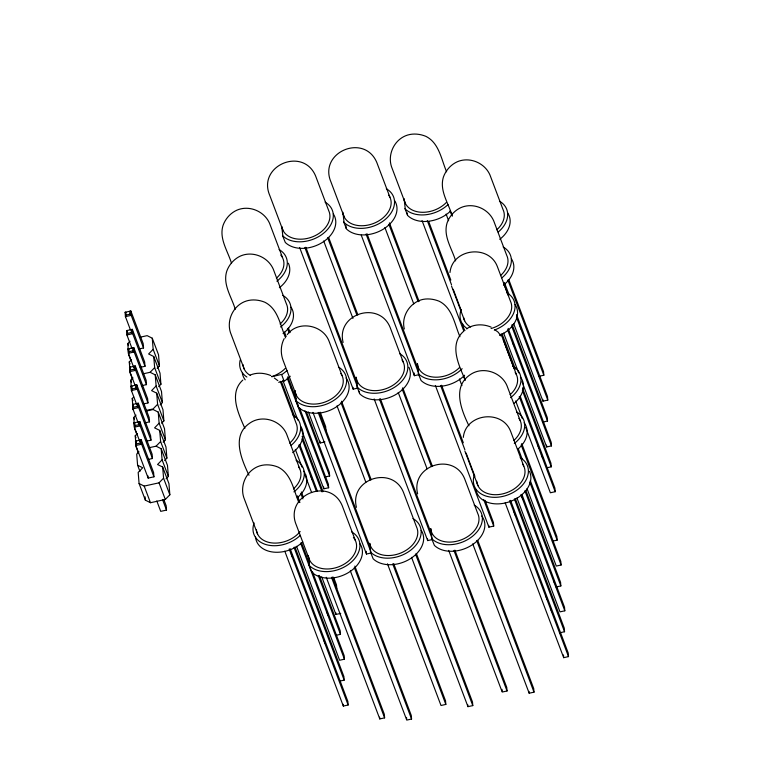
<?xml version="1.0" encoding="UTF-8"?>
<svg xmlns="http://www.w3.org/2000/svg" width="758" height="758" viewBox="0 0 758 758"><rect width="100%" height="100%" fill="white"/><g stroke="black" fill="none" stroke-linecap="round" stroke-linejoin="round"><path stroke-width="1.14" d="M449.987 272.51C452.393 248.501 488.825 244.085 497.343 266.532L510.456 301.239A24.929 17.747 -20.7 0 1 491.099 328.527M463.309 437.404C465.706 413.394 502.137 408.979 510.665 431.435L523.778 466.142M138.714 349.031L143.537 347.969L131.21 315.366L125.43 316.636L125.079 312.305L125.856 312.163L126.084 315.044L125.43 316.636L130.357 329.673M140.192 367.355L145.015 366.294L132.688 333.681L126.908 334.951L126.558 330.63L127.335 330.479L127.562 333.368L126.908 334.951L131.835 347.998M141.67 385.68L146.493 384.619L146.142 380.289L133.825 347.676L128.813 348.803L129.049 351.693L128.386 353.275L133.73 367.412M144.115 403.787L147.971 402.943L135.654 370.33L129.864 371.6L129.514 367.27L130.291 367.128L130.528 370.008L129.864 371.6L135.208 385.727M144.683 422.917L149.506 421.855L137.179 389.242L131.399 390.522L131.049 386.192L131.816 386.04L132.053 388.93L131.399 390.522L136.734 404.649M147.128 441.023L150.984 440.18L138.657 407.567L132.877 408.837L132.527 404.507L133.304 404.365L133.531 407.254L132.877 408.837L138.212 422.973M148.606 459.348L152.462 458.505L140.135 425.892L134.356 427.161L134.005 422.831L134.782 422.689L135.009 425.57L134.356 427.161L139.699 441.289M135.483 441.156L136.26 441.014L136.497 443.894L135.834 445.486L148.161 478.09L153.94 476.82L153.59 472.499L141.272 439.886L135.483 441.156L135.834 445.486L141.623 444.216L153.94 476.82M284.203 338.57C280.64 345.307 280.451 353.294 283.094 360.372L296.217 395.079M242.835 380.042C228.395 393.307 238.59 413.944 244.872 428.374M287.254 334.61C297.922 320.198 322.396 324.604 328.906 340.816L342.019 375.523M463.214 331.653C448.764 344.918 458.969 365.555 465.251 379.985M131.03 360.922L128.671 354.687L127.77 343.582L130.035 341.242M132.508 379.246L130.149 373.012L129.258 361.898L131.522 359.567M140.296 337.158L147.147 335.652L152.263 338.201L153.154 349.305L148.625 353.977L153.741 356.525L160.023 373.154L160.923 384.268L158.659 386.599M131.636 391.327L130.736 380.222L133.001 377.891M143.262 373.798L150.112 372.301L154.641 367.63L153.741 356.525M157.181 368.274L159.445 365.943L158.545 354.839L152.263 338.201M133.114 409.652L132.214 398.547L133.721 396.993M150.112 372.301L155.219 374.85L156.12 385.955L151.591 390.616L156.698 393.165L162.989 409.803L163.88 420.908L161.615 423.239M136.999 434.808L134.64 428.573L133.74 417.459L136.004 415.128M156.698 393.165L157.598 404.279L153.069 408.941L146.218 410.448M160.137 404.924L162.401 402.583L161.501 391.479L155.219 374.85M138.477 453.132L136.118 446.898L135.227 435.784L137.492 433.453M146.266 411.044L153.116 409.538L158.232 412.087L159.123 423.191L154.594 427.863L159.711 430.411L165.993 447.04L166.893 458.145L164.628 460.485M138.97 451.777L136.705 454.108L137.596 465.213L139.955 471.457M149.222 447.684L156.082 446.178L160.611 441.516L159.711 430.411M163.15 442.16L165.415 439.829L164.514 428.715L158.232 412.087M156.082 446.178L161.189 448.727L162.089 459.841L157.56 464.502L162.667 467.051L168.958 483.689L169.849 494.794L165.32 499.456L150.472 502.715L145.365 500.166L139.084 483.538L138.183 472.433L142.712 467.762L137.596 465.213M139.084 483.538L144.191 486.086L159.038 482.827L163.567 478.156L162.667 467.051M166.106 478.8L168.371 476.469L167.471 465.365L161.189 448.727M271.885 376.735L282.355 374.196A28.416 20.229 -20.7 0 0 286.979 370.491M278.698 382.326L284.837 380.743A28.416 20.229 -20.7 0 0 290.257 376.233M466.577 328.858C473.778 323.931 483.263 323.78 491.137 327.134M250.206 375.068C256.763 372.263 264.277 372.86 270.758 375.523M125.079 312.305L130.859 311.036L143.186 343.649L143.537 347.969M126.084 315.044L129.94 314.2L131.21 315.366L130.859 311.036L129.703 311.311L129.94 314.2M126.558 330.63L132.337 329.36L144.664 361.964L145.015 366.294M127.562 333.368L131.418 332.516L132.688 333.681L132.337 329.36L131.191 329.635L131.418 332.516M132.669 347.96L132.896 350.84L134.175 352.006L128.386 353.275L128.036 348.945L133.825 347.676L134.175 352.006L146.493 384.619M129.049 351.693L132.896 350.84M129.514 367.27L135.303 366L147.621 398.613L147.971 402.943M130.528 370.008L134.384 369.165L135.654 370.33L135.303 366L134.147 366.275L134.384 369.165M131.049 386.192L136.828 384.922L149.155 417.525L149.506 421.855M132.053 388.93L135.909 388.087L137.179 389.242L136.828 384.922L135.673 385.197L135.909 388.087M132.527 404.507L138.307 403.237L150.634 435.85L150.984 440.18M133.531 407.254L137.387 406.402L138.657 407.567L138.307 403.237L137.16 403.521L137.387 406.402M134.005 422.831L139.794 421.562L152.112 454.175L152.462 458.505M135.009 425.57L138.866 424.726L140.135 425.892L139.794 421.562L138.638 421.836L138.866 424.726M299.618 247.468L353.152 389.129L357.966 388.077M361.253 235.132L414.361 375.693L419.183 374.632M136.497 443.894L140.353 443.051L141.623 444.216L141.272 439.886L140.116 440.161L140.353 443.051M539.014 376.29L543.837 375.229L543.543 371.628L508.826 279.768M308.411 412.011L320.122 443.004L324.936 441.942M513.706 323.732L542.965 401.162L547.788 400.101L547.494 396.5L516.568 314.646M542.709 422.092L547.532 421.041L547.238 417.431L512.114 324.462M163.804 499.522L166.163 505.757L166.514 510.087L160.724 511.356L156.802 500.962M324.812 477.038L329.635 475.977L329.342 472.367L306.355 411.528M301.239 429.047L323.818 488.806L328.64 487.754L328.347 484.144L299.495 407.776M522.006 381.7L546.67 446.964L551.483 445.903L551.199 442.302L508.144 328.366M547.38 467.686L551.237 466.843L550.943 463.233L522.499 387.973M520.206 396.292L554.894 488.105L555.188 491.715L550.365 492.766L525.701 427.512M312.94 412.361L366.465 554.032L371.287 552.97M374.149 398.926L427.683 540.587L432.505 539.535L379.388 398.973M435.367 385.481L488.901 527.151L493.714 526.09L493.43 522.48L485.063 500.346M553.293 540.975L557.149 540.132L556.865 536.522L521.731 443.553M321.705 576.838L335.917 614.444L340.73 613.393M530.306 480.648L560.816 561.394L561.11 565.004L556.287 566.055L527.028 488.626M336.618 635.176L340.475 634.323L340.19 630.722L319.279 575.379M556.031 586.995L560.854 585.934L560.56 582.324L525.853 490.464M312.372 571.523L344.141 655.585L344.435 659.195L339.612 660.256L296.558 546.319M521.883 494.377L564.511 607.196L564.805 610.806L559.982 611.867L516.937 497.93M340.323 680.978L344.179 680.134L343.886 676.524L294.957 547.03M559.736 632.797L564.549 631.736L564.265 628.136L515.326 498.641M284.8 551.199L343.317 706.058L348.13 704.997L347.846 701.396L290.162 548.745M505.169 502.81L563.687 657.669L568.509 656.608L568.216 653.008L510.532 500.356M326.253 577.264L379.786 718.925L384.609 717.873L384.315 714.263L332.459 577.028M393.677 563.582L445.533 700.818L445.827 704.428L441.004 705.49L387.471 563.819M454.885 550.137L506.742 687.383L507.036 690.983L502.213 692.045L448.689 550.384M354.848 566.103L411.281 715.438L411.566 719.039L406.752 720.1L350.319 570.774M411.537 557.329L467.961 706.655L472.784 705.603L472.49 701.993L416.483 553.766M472.755 543.884L529.179 693.219L534.002 692.158L533.708 688.548L477.701 540.331M128.036 348.945L128.813 348.803M494.718 329.635L498.214 332.231L500.886 335.917M274.339 378.034L277.845 380.62M404.876 202.234A24.929 17.747 -20.7 0 1 404.128 198.814L405.265 209.028A28.416 20.229 -20.7 0 0 448.016 204.594M404.914 208.535L407.738 215.575A28.416 20.229 -20.7 0 0 450.489 211.141M342.91 212.249L344.047 222.464A28.416 20.229 -20.7 0 0 384.505 220.047A28.416 20.229 -20.7 0 0 386.315 188.723M343.696 221.98L346.52 229.011A28.416 20.229 -20.7 0 0 382.809 229.466A28.416 20.229 -20.7 0 0 394.539 200.51M459.613 367.431A24.929 17.747 -20.7 0 1 433.671 377.105A24.929 17.747 -20.7 0 1 417.44 363.707L418.577 373.921A28.416 20.229 -20.7 0 0 462.143 368.691M281.786 226.775L282.829 235.909A28.416 20.229 -20.7 0 0 323.287 233.483A28.416 20.229 -20.7 0 0 325.097 202.159M402.034 360.069A24.929 17.747 -20.7 0 1 386.457 388.513A24.929 17.747 -20.7 0 1 356.232 377.152L357.369 387.366A28.416 20.229 -20.7 0 0 397.827 384.941A28.416 20.229 -20.7 0 0 399.627 353.616M357.018 386.874L359.842 393.914A28.416 20.229 -20.7 0 0 394.852 395.089A28.416 20.229 -20.7 0 0 408.913 367.26M417.649 493.903C410.381 465.279 453.597 451.635 464.654 478.829L477.767 513.536A24.929 17.747 -20.7 0 1 459.452 540.501A24.929 17.747 -20.7 0 1 430.762 528.61L431.899 538.824A28.416 20.229 -20.7 0 0 472.357 536.399A28.416 20.229 -20.7 0 0 474.167 505.074M340.825 373.514A24.929 17.747 -20.7 0 1 325.248 401.958A24.929 17.747 -20.7 0 1 295.014 390.597L296.151 400.802A28.416 20.229 -20.7 0 0 336.609 398.386A28.416 20.229 -20.7 0 0 338.419 367.061M295.8 400.319L298.624 407.349A28.416 20.229 -20.7 0 0 335.548 407.425A28.416 20.229 -20.7 0 0 346.008 377.977M356.431 507.339C349.173 478.724 392.379 465.071 403.436 492.274L416.549 526.981A24.929 17.747 -20.7 0 1 399.011 553.691A24.929 17.747 -20.7 0 1 369.696 543.211L370.69 552.26A28.416 20.229 -20.7 0 0 411.149 549.844A28.416 20.229 -20.7 0 0 412.949 518.519M353.399 537.469A24.929 17.747 -20.7 0 1 339.328 566.558A24.929 17.747 -20.7 0 1 308.335 555.491L309.472 565.705A28.416 20.229 -20.7 0 0 349.931 563.279A28.416 20.229 -20.7 0 0 351.74 531.955M507.869 280.053L543.837 375.229M504.44 282.563L509.044 294.729M520.196 326.49L521.447 329.806M503.899 283.956L508.078 295.023M516.435 317.138L547.788 400.101M511.565 325.855L547.532 421.041M512.597 342.408L513.858 345.733M507.595 329.758L551.483 445.903M446.623 171.81C441.251 159.426 439.252 143.063 425.882 136.345C419.392 133.683 411.878 133.086 405.331 135.89C393.108 141.121 386.968 156.328 392.208 168.589L405.322 203.296A24.929 17.747 -20.7 0 0 446.291 202.528M503.615 333.037L518.661 372.851M502.014 333.747L515.393 369.165M503.265 339.821L516.378 374.528M501.047 334.032L514.009 368.341M522.376 390.474L551.237 466.843M452.337 216.172C448.745 203.532 439.081 190.618 443.458 176.908C445.827 170.342 450.858 164.647 457.264 161.776C469.505 156.442 484.646 162.799 489.943 174.927L503.056 209.634A24.929 17.747 -20.7 0 1 496.765 229.816M450.091 210.819L451.768 215.244M537.63 444.662L538.881 447.978M541.392 454.62L542.652 457.936M519.239 396.586L555.188 491.715M446.111 214.097L448.622 220.73M515.677 400.963L522.366 418.662M520.083 420.33L506.96 385.632C501.142 371.922 482.647 366.029 470.273 374.66C451.834 386.874 461.395 410.173 468.946 425.797M455.624 260.894C452.043 248.633 442.852 236.032 447.163 222.71C449.522 216.144 454.554 210.459 460.959 207.588C473.21 202.244 488.341 208.602 493.647 220.73L506.761 255.437A24.929 17.747 -20.7 0 1 500.47 275.628M521.182 444.946L557.149 540.132M518.178 448.565L522.366 459.632M529.757 482.041L561.11 565.004M428.668 221.45L450.83 280.109M427.285 220.635L451.541 284.828M453.218 289.253L461.158 310.278M451.541 286.098L464.654 320.805M524.887 490.758L560.854 585.934M422.045 220.587L463.868 331.255M521.741 496.244L522.992 499.56M553.52 580.353L554.78 583.669M520.917 494.661L564.805 610.806M459.935 336.713C454.573 324.32 452.573 307.966 439.204 301.239C434.107 299.183 428.459 298.33 423.03 299.382C410.201 302.11 400.963 316.19 404.327 329M514.369 498.925L564.549 631.736M463.413 375.722L465.09 380.146M514.151 512.162L515.402 515.478M545.931 596.271L547.191 599.597M550.535 608.447L551.786 611.772M509.575 500.65L568.509 656.608M459.433 378.991L461.935 385.623M389.915 197.184L376.802 162.477C364.238 132.726 318.142 152.292 330.99 182.034L344.104 216.741M389.423 222.871L419.098 301.409M388.882 224.264L418.141 301.693M384.893 227.533L413.735 303.854M441.573 385.244L463.318 442.795M440.606 385.528L464.862 449.721M466.113 453.047L474.896 476.289M483.68 499.522L493.714 526.09M464.862 450.991L477.976 485.698M367.033 233.786L418.056 368.814M366.067 234.07L418.767 373.523M418.226 373.438L421.06 380.469A28.416 20.229 -20.7 0 0 464.616 375.238M476.735 540.615L534.002 692.158M403.228 362.078L390.114 327.371C379.057 300.177 335.851 313.821 343.118 342.445M402.744 387.764L432.42 466.303M402.204 389.157L431.463 466.587M398.215 392.436L427.057 468.757M453.928 550.431L507.036 690.983M328.631 237.415L357.89 314.845M327.664 237.709L356.923 315.139M323.685 240.978L352.944 318.407M380.355 398.689L431.795 534.816M431.548 538.332L434.372 545.372A28.416 20.229 -20.7 0 0 471.296 545.438A28.416 20.229 -20.7 0 0 481.756 515.99M305.815 247.231L357.255 383.359M304.858 247.515L357.549 386.968M415.517 554.06L472.784 705.603M282.895 230.186L269.782 195.479C256.924 165.737 303.029 146.171 315.584 175.922L328.697 210.629A24.929 17.747 -20.7 0 1 311.159 237.339A24.929 17.747 -20.7 0 1 281.843 226.86M282.478 235.425L285.302 242.456A28.416 20.229 -20.7 0 0 321.591 242.911A28.416 20.229 -20.7 0 0 333.321 213.955M341.526 401.209L371.202 479.748M340.986 402.602L370.245 480.032M336.997 405.871L365.839 482.202M392.71 563.867L445.827 704.428M288.438 328.119L290.115 332.544M320.208 412.181L325.646 426.565L325.931 430.174M287.481 328.404L289.149 332.828M319.554 413.233L370.16 547.153M318.18 412.418L370.87 551.862M370.34 551.777L373.163 558.807A28.416 20.229 -20.7 0 0 409.453 559.262A28.416 20.229 -20.7 0 0 421.183 530.306M284.496 332.089L286.173 336.514M285.624 337.907C280.233 325.466 278.281 308.999 264.845 302.234C258.355 299.571 250.841 298.974 244.284 301.779C232.071 307.009 225.931 322.216 231.171 334.486L244.284 369.193M355.341 540.416L342.228 505.719C329.664 475.967 283.568 495.524 296.416 525.275L309.529 559.982M304.972 410.713L329.635 475.977M287.784 376.783L296.141 398.926M290.541 386.334L291.792 389.65M287.235 378.176L328.64 487.754M281.635 374.594L284.108 381.141M354.308 567.505L411.566 719.039M282.838 380.345L297.894 420.188M281.635 382.117L295.004 417.516M302.11 436.324L323.012 491.629M280.252 381.302L296.008 422.917A24.929 17.747 -20.7 0 1 289.717 443.108M301.987 438.825L322.046 491.914M231.55 263.481C227.969 251.211 218.778 238.618 223.089 225.297C225.448 218.73 230.489 213.036 236.884 210.174C249.136 204.831 264.277 211.188 269.573 223.316L282.687 258.023A24.929 17.747 -20.7 0 1 276.395 278.214M299.846 444.728L317.413 491.212M310.96 476.384L312.211 479.7M298.879 445.012L316.446 491.497M295.317 449.39L302.006 467.099M304.934 474.849L311.623 492.558M299.704 468.728L286.59 434.021C280.773 420.32 262.277 414.418 249.903 423.049C231.029 435.575 241.508 459.386 248.984 475.266M235.255 309.283C231.664 297.022 222.473 284.421 226.794 271.099C229.153 264.533 234.184 258.848 240.589 255.977C252.831 250.642 267.972 257 273.268 269.118L286.382 303.825A24.929 17.747 -20.7 0 1 280.09 324.017M301.362 491.942L303.446 497.475M333.558 577.17L336.486 584.911L336.779 588.521M300.812 493.335L302.906 498.868M331.492 577.312L384.609 717.873M297.392 495.855L299.903 502.488M298.898 502.601C293.536 490.208 291.536 473.854 278.158 467.136C271.677 464.464 264.163 463.868 257.606 466.682C245.393 471.902 239.253 487.11 244.483 499.38L257.597 534.087M318.313 575.663L340.475 634.323M301.513 542.766L309.454 563.781M309.122 565.212L311.945 572.252A28.416 20.229 -20.7 0 0 348.235 572.707A28.416 20.229 -20.7 0 0 359.965 543.751M326.878 612.142L328.129 615.458M300.547 543.05L344.435 659.195M293.99 547.323L344.179 680.134M291.261 553.909L292.522 557.234M323.884 640.235L325.144 643.561M289.196 549.038L348.13 704.997M153.154 349.305L159.445 365.943M154.641 367.63L160.923 384.268M156.12 385.955L162.401 402.583M157.598 404.279L163.88 420.908M159.123 423.191L165.415 439.829M127.77 343.582L128.557 345.657M160.611 441.516L166.893 458.145M129.258 361.898L130.044 363.982M162.089 459.841L168.371 476.469M130.736 380.222L131.522 382.297M163.567 478.156L169.849 494.794M132.214 398.547L133.001 400.622M159.038 482.827L165.32 499.456M133.74 417.459L134.526 419.544M162.582 499.693L166.514 510.087M135.227 435.784L136.004 437.868M144.191 486.086L150.472 502.715M542.823 399.362L542.965 401.162M546.518 445.164L546.67 446.964M563.469 654.959L563.687 657.669M529.037 691.41L529.179 693.219M488.749 525.341L488.901 527.151M501.995 689.344L502.147 691.144M467.819 704.855L467.961 706.655M407.207 212.922L407.387 215.083M414.143 372.983L414.361 375.693M427.54 538.786L427.683 540.587M406.534 717.4L406.676 719.2M345.904 225.287L346.169 228.528M359.311 391.261L359.491 393.421M353.001 387.329L353.152 389.129M366.247 551.322L366.465 554.032M379.644 717.125L379.786 718.925M335.766 612.644L335.917 614.444M343.166 704.258L343.317 706.058M319.971 441.203L320.122 443.004M323.675 487.006L323.818 488.806M298.102 404.706L298.273 406.866M147.981 475.929L148.161 478.09M145.1 496.841L145.365 500.166M388.721 195.176A24.929 17.747 -20.7 0 1 373.893 223.326A24.929 17.747 -20.7 0 1 343.052 213.415M507.689 212.96A28.416 20.229 -20.7 0 1 499.749 239.339M499.456 201.164A28.416 20.229 -20.7 0 1 498.195 232.052M511.385 258.772A28.416 20.229 -20.7 0 1 503.445 285.15M503.16 246.975A28.416 20.229 -20.7 0 1 501.9 277.854M470.623 327.02A24.929 17.747 -20.7 0 1 463.602 317.479M515.089 304.574A28.416 20.229 -20.7 0 1 499.712 335.443M464.976 330.564A28.416 20.229 -20.7 0 1 462.56 323.6M506.856 292.777A28.416 20.229 -20.7 0 1 514.123 311.87A28.416 20.229 -20.7 0 1 494.301 330.1M467.25 328.65A28.416 20.229 -20.7 0 1 461.167 309.662M285.254 368.416A24.929 17.747 -20.7 0 1 271.771 376.603M250.254 375.409A24.929 17.747 -20.7 0 1 243.081 364.702M245.232 379.834A28.416 20.229 -20.7 0 1 242.304 373.05M246.881 377.039A28.416 20.229 -20.7 0 1 240.22 359.917M291.015 307.161A28.416 20.229 -20.7 0 1 283.075 333.539M282.781 295.364A28.416 20.229 -20.7 0 1 280.593 326.992M280.754 255.076A24.929 17.747 -20.7 0 1 282.137 257M288.362 263.206A28.416 20.229 -20.7 0 1 279.37 287.737M279.086 249.562A28.416 20.229 -20.7 0 1 276.897 281.19M300.632 426.252A28.416 20.229 -20.7 0 1 292.692 452.63M292.408 414.455A28.416 20.229 -20.7 0 1 291.148 445.334M298.51 466.71A24.929 17.747 -20.7 0 1 293.412 488.91M305.389 473.902A28.416 20.229 -20.7 0 1 297.316 497.693M303.702 471.173A28.416 20.229 -20.7 0 1 304.896 472.964M296.103 460.258A28.416 20.229 -20.7 0 1 293.914 491.885M300.149 531.548A24.929 17.747 -20.7 0 1 273.827 543.079A24.929 17.747 -20.7 0 1 256.403 529.605M302.764 541.932A28.416 20.229 -20.7 0 1 273.439 552.108A28.416 20.229 -20.7 0 1 255.503 536.891M300.291 535.385A28.416 20.229 -20.7 0 1 266.626 544.756A28.416 20.229 -20.7 0 1 254.119 522.954M515.184 372.519A24.929 17.747 -20.7 0 1 510.087 394.719M520.376 376.982A28.416 20.229 -20.7 0 1 513.99 403.493M512.778 366.067A28.416 20.229 -20.7 0 1 510.589 397.694M518.889 418.321A24.929 17.747 -20.7 0 1 513.791 440.521M524.072 422.784A28.416 20.229 -20.7 0 1 517.695 449.295M516.473 411.869A28.416 20.229 -20.7 0 1 514.294 443.496M522.584 464.133A24.929 17.747 -20.7 0 1 507.007 492.577A24.929 17.747 -20.7 0 1 476.773 481.207M529.463 471.315A28.416 20.229 -20.7 0 1 509.281 501.834A28.416 20.229 -20.7 0 1 475.996 489.564M520.178 457.68A28.416 20.229 -20.7 0 1 523.371 484.049A28.416 20.229 -20.7 0 1 488.872 496.793A28.416 20.229 -20.7 0 1 474.489 474.565"/></g></svg>
